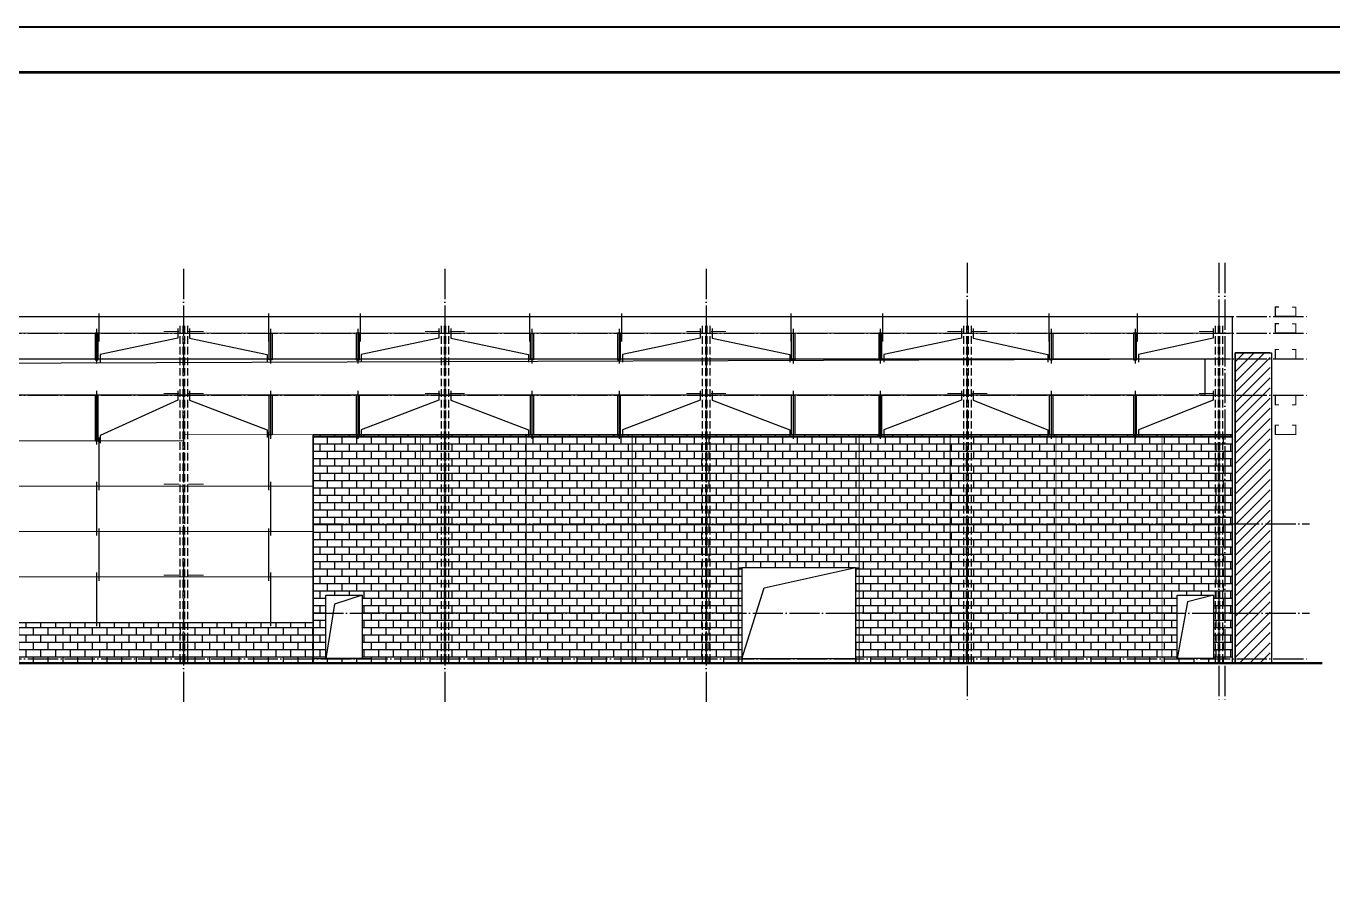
# Model space of a CAD drawing. Extents: x 447413 to 2975780, y -1432727 to 1301644.
# Drawn here: x 2713709 to 2756877, y -737634 to -709694 of the extents above; entities that cross this region are included whole.
import ezdxf

# ---------------------------------------------------------------- set-up
doc = ezdxf.new("R2010")
doc.units = 0
doc.header["$LTSCALE"] = 1000
doc.header["$MEASUREMENT"] = 0
doc.linetypes.add('DASH', pattern=[0.35, 0.25, -0.1])
doc.linetypes.add('DOTE', pattern=[2.42, 2, -0.2, 0.02, -0.2])
for name, color, linetype in [('DOTE', 1, 'Continuous'), ('LG', 200, 'Continuous'), ('WINDOW', 4, 'Continuous'), ('图框', 253, 'Continuous'), ('墙梁', 2, 'Continuous'), ('柱子', 3, 'Continuous')]:
    doc.layers.add(name, color=color, linetype=linetype)
doc.layers.add('屋面隅撑', color=10, linetype='Continuous', lineweight=30)
pattern_1 = [(45, (1458880.66, -1241006.1), (-168.379802, 168.379802), [])]

# ---------------------------------------------------------------- blocks, each defined once
blk = doc.blocks.new('A$C6B0021A6')
at = {"layer": '图框', "color": 2, "const_width": 40, "elevation": -84000}
blk.add_lwpolyline([(20, 84120), (118920, 84120), (118920, 20), (20, 20)], close=True, dxfattribs=at)
at = {"layer": '图框', "color": 153, "const_width": 58, "elevation": -84000}
blk.add_lwpolyline([(111420, 1020), (2520, 1020), (2520, 83120), (111420, 83120)], close=True, dxfattribs=at)

msp = doc.modelspace()

# ---------------------------------------------------------------- hatches: boundary and pattern name
h = msp.add_hatch()
h.set_pattern_fill('ANSI31', color=97, scale=150)
h.set_pattern_definition(pattern_1)
h.paths.add_polyline_path([(2753651.9, -720490.8), (2754808, -720490.8), (2754808, -730740.8), (2753651.9, -730740.8)])
h = msp.add_hatch()
h.set_pattern_fill('ANSI31', color=97, scale=150)
h.set_pattern_definition(pattern_1)
h.paths.add_polyline_path([(2753651.9, -720490.8), (2754808, -720490.8), (2754808, -730740.8), (2753651.9, -730740.8)])
h = msp.add_hatch()
h.set_pattern_fill('AR-B816', color=8, scale=200)
h.set_pattern_definition([(0, (0, 0), (0, 242.6208), []), (90, (0, 0), (-242.6208, 242.6208), [242.6208, -242.6208])])
h.paths.add_polyline_path([(2724811.9, -730590.7), (2723611.9, -730590.7), (2723611.9, -728490.7), (2724811.9, -728490.7)])
h.paths.add_polyline_path([(2741111.9, -727590.8), (2741111.9, -730740.8), (2753551.9, -730740.8), (2753551.9, -723190.8), (2723191.9, -723190.8), (2723191.9, -730740.8), (2737351.9, -730740.8), (2737351.9, -727590.8)])
h.paths.add_polyline_path([(2751731.9, -730590.7), (2751731.9, -728490.7), (2752931.9, -728490.7), (2752931.9, -730590.7)])
h = msp.add_hatch()
h.set_pattern_fill('AR-B816', color=8, scale=200)
h.set_pattern_definition([(0, (1458879.66, -1241006.1), (0, 242.6208), []), (90, (1458879.66, -1241006.1), (-242.6208, 242.6208), [242.6208, -242.6208])])
h.paths.add_polyline_path([(2701451.3, -729390.8), (2723191.9, -729390.8), (2723191.9, -730740.8), (2701451.3, -730740.8)])

# ---------------------------------------------------------------- linework, layer by layer
for p, q in [((2637752.7, -719290.8, 126000), (2753551.9, -719290.8, 126000)), ((2753551.9, -719290.8, 126000), (2753551.9, -730740.8, 126000)), ((2754808, -720490.8, 126000), (2753651.9, -720490.8, 126000)), ((2753651.9, -720490.8, 126000), (2753651.9, -730740.8, 126000)), ((2741111.9, -723190.8, 126000), (2723191.9, -723190.8, 126000)), ((2723191.9, -723190.8, 126000), (2723191.9, -730740.8, 126000)), ((2753551.9, -723190.8, 126000), (2741111.9, -723190.8, 126000)), ((2701452.3, -729390.8, 126000), (2723191.9, -729390.8, 126000)), ((2701452.3, -729390.8, 126000), (2723191.9, -729390.8, 126000)), ((2723191.9, -730590.7, 118867.9), (2725111.9, -730590.7, 232981.3)), ((2725111.9, -730590.7, 126000), (2725111.9, -730740.8, 126000)), ((2741111.9, -730590.8, 126000), (2737351.9, -730590.8, 126000))]:
    msp.add_line(p, q)
at = {"color": 2, "const_width": 36}
for points, elevation in [([(2755523.8, -718980.2), (2755655.8, -718980.2), (2755655.8, -719282), (2754977.3, -719282), (2754977.3, -718974.5), (2755102.7, -718974.5)], 126000), ([(2755523.8, -719530.2), (2755655.8, -719530.2), (2755655.8, -719832), (2754977.3, -719832), (2754977.3, -719524.5), (2755102.7, -719524.5)], 126000), ([(2755523.8, -720380.2), (2755655.8, -720380.2), (2755655.8, -720682), (2754977.3, -720682), (2754977.3, -720374.5), (2755102.7, -720374.5)], 126000), ([(2755523.8, -722201.4), (2755655.8, -722201.4), (2755655.8, -721899.7), (2754977.3, -721899.7), (2754977.3, -722207.1), (2755102.7, -722207.1)], 126000), ([(2755523.8, -722880.2), (2755655.8, -722880.2), (2755655.8, -723182), (2754977.3, -723182), (2754977.3, -722874.5), (2755102.7, -722874.5)], 252000)]:
    msp.add_lwpolyline(points, dxfattribs=dict(at, elevation=elevation))
at = {"color": 97, "elevation": 126000}
msp.add_lwpolyline([(2753651.9, -720490.8), (2754855, -720490.8), (2754855, -730740.8), (2753651.9, -730740.8)], close=True, dxfattribs=at)
at = {"elevation": 126000}
msp.add_lwpolyline([(2723191.9, -723190.8), (2753551.9, -723190.8), (2753551.9, -730740.8), (2723191.9, -730740.8)], close=True, dxfattribs=at)
msp.add_lwpolyline([(2753551.9, -729390.8), (2753551.9, -730740.8), (2701452.3, -730740.8), (2701452.3, -729390.8), (2723191.9, -729390.8)], dxfattribs=at)
at = {"const_width": 80, "elevation": 126000}
msp.add_lwpolyline([(2634555.4, -730740.8), (2756534.4, -730740.8)], dxfattribs=at)
at = {"layer": 'DOTE', "color": 8, "linetype": 'DOTE', "ltscale": 0.5}
for p, q in [((2718911.9, -717715.6, 126000), (2718911.9, -732020.5, 126000)), ((2727541.9, -717715.6, 126000), (2727541.9, -732020.5, 126000)), ((2736171.9, -717715.6, 126000), (2736171.9, -732020.5, 126000)), ((2744801.9, -717515.6, 126000), (2744801.9, -732020.5, 126000)), ((2753111.9, -717515.6, 126000), (2753111.9, -732020.5, 126000)), ((2753311.9, -717515.6, 126000), (2753311.9, -732020.5, 126000))]:
    msp.add_line(p, q, dxfattribs=at)
at = {"layer": 'DOTE', "color": 8, "linetype": 'DOTE', "ltscale": 0.5, "elevation": 126000}
for points in [[(2635118.6, -719290.8), (2756104.5, -719290.8)], [(2635118.6, -719840.8), (2756104.5, -719840.8)], [(2635118.6, -720690.8), (2756104.5, -720690.8)], [(2635118.6, -721890.8), (2756104.5, -721890.8)], [(2723191.9, -726140.8), (2756104.5, -726140.8)], [(2723191.9, -729090.8), (2756104.5, -729090.8)], [(2635118.6, -730590.8), (2756104.5, -730590.8)]]:
    msp.add_lwpolyline(points, dxfattribs=at)
at = {"layer": 'LG'}
for p, q in [((2716112.8, -719189.6, 126000), (2716112.8, -720115.5, 126000)), ((2721710.9, -719189.6, 126000), (2721710.9, -720115.5, 126000)), ((2724742.8, -719189.6, 126000), (2724742.8, -720115.5, 126000)), ((2730340.9, -719189.6, 126000), (2730340.9, -720115.5, 126000)), ((2733372.8, -719189.6, 126000), (2733372.8, -720115.5, 126000)), ((2738970.9, -719189.6, 126000), (2738970.9, -720115.5, 126000)), ((2742002.8, -719189.6, 126000), (2742002.8, -720115.5, 126000)), ((2747495.9, -719189.6, 126000), (2747495.9, -720115.5, 126000)), ((2750417.8, -719189.6, 126000), (2750417.8, -720115.5, 126000)), ((2716036.9, -719694.9, 126000), (2716036.9, -720844.9, 126000)), ((2721786.9, -719694.9, 126000), (2721786.9, -720844.9, 126000)), ((2724666.9, -719694.9, 126000), (2724666.9, -720844.9, 126000)), ((2730416.9, -719694.9, 126000), (2730416.9, -720844.9, 126000)), ((2733296.9, -719694.9, 126000), (2733296.9, -720844.9, 126000)), ((2739046.9, -719694.9, 126000), (2739046.9, -720844.9, 126000)), ((2741926.9, -719694.9, 126000), (2741926.9, -720844.9, 126000)), ((2747571.9, -719694.9, 126000), (2747571.9, -720844.9, 126000)), ((2750341.9, -719694.9, 126000), (2750341.9, -720844.9, 126000)), ((2716036.9, -721744.9, 126000), (2716036.9, -723518.9, 126000)), ((2721786.9, -721744.9, 126000), (2721786.9, -723328.1, 126000)), ((2724666.9, -721744.9, 126000), (2724666.9, -723332.9, 126000)), ((2730416.9, -721744.9, 126000), (2730416.9, -723332.9, 126000)), ((2733296.9, -721744.9, 126000), (2733296.9, -723332.9, 126000)), ((2739046.9, -721744.9, 126000), (2739046.9, -723332.9, 126000)), ((2741926.9, -721744.9, 126000), (2741926.9, -723332.9, 126000)), ((2747571.9, -721744.9, 126000), (2747571.9, -723332.9, 126000)), ((2750341.9, -721744.9, 126000), (2750341.9, -723332.9, 126000)), ((2716112.8, -723289.6, 126000), (2716112.8, -725020.7, 126000)), ((2721710.9, -723098.7, 126000), (2721710.9, -725020.7, 126000)), ((2716036.9, -724744.9, 126000), (2716036.9, -726518.9, 126000)), ((2721786.9, -724744.9, 126000), (2721786.9, -726518.9, 126000)), ((2716112.8, -726289.6, 126000), (2716112.8, -728020.7, 126000)), ((2721710.9, -726289.6, 126000), (2721710.9, -728020.7, 126000)), ((2716036.9, -727744.9, 126000), (2716036.9, -729518.9, 126000)), ((2721786.9, -727744.9, 126000), (2721786.9, -729518.9, 126000))]:
    msp.add_line(p, q, dxfattribs=at)
at = {"layer": 'LG', "color": 7, "elevation": 126000}
for points in [[(2715985.8, -719840.8), (2715985.8, -720716.7), (2716088, -720716.7), (2716088, -719840.8)], [(2721838, -719840.8), (2721838, -720716.7), (2721735.8, -720716.7), (2721735.8, -719840.8)], [(2724615.8, -719840.8), (2724615.8, -720716.7), (2724718, -720716.7), (2724718, -719840.8)], [(2730468, -719840.8), (2730468, -720716.7), (2730365.8, -720716.7), (2730365.8, -719840.8)], [(2733245.8, -719840.8), (2733245.8, -720716.7), (2733348, -720716.7), (2733348, -719840.8)], [(2739098, -719840.8), (2739098, -720716.7), (2738995.8, -720716.7), (2738995.8, -719840.8)], [(2741875.8, -719840.8), (2741875.8, -720716.7), (2741978, -720716.7), (2741978, -719840.8)], [(2747623, -719840.8), (2747623, -720716.7), (2747520.8, -720716.7), (2747520.8, -719840.8)], [(2750290.8, -719840.8), (2750290.8, -720716.7), (2750393, -720716.7), (2750393, -719840.8)], [(2715985.8, -721890.8), (2715985.8, -723390.8), (2716088, -723390.8), (2716088, -721890.8)], [(2721838, -721890.8), (2721838, -723200), (2721735.8, -723200), (2721735.8, -721890.8)], [(2724615.8, -721890.8), (2724615.8, -723204.8), (2724718, -723204.8), (2724718, -721890.8)], [(2730468, -721890.8), (2730468, -723204.8), (2730365.8, -723204.8), (2730365.8, -721890.8)], [(2733245.8, -721890.8), (2733245.8, -723204.8), (2733348, -723204.8), (2733348, -721890.8)], [(2739098, -721890.8), (2739098, -723204.8), (2738995.8, -723204.8), (2738995.8, -721890.8)], [(2741875.8, -721890.8), (2741875.8, -723204.8), (2741978, -723204.8), (2741978, -721890.8)], [(2747623, -721890.8), (2747623, -723204.8), (2747520.8, -723204.8), (2747520.8, -721890.8)], [(2750290.8, -721890.8), (2750290.8, -723204.8), (2750393, -723204.8), (2750393, -721890.8)]]:
    msp.add_lwpolyline(points, close=True, dxfattribs=at)
at = {"layer": 'LG', "elevation": 126000}
for points in [[(2718715.5, -719688.3), (2718715.5, -720004.3), (2716150.2, -720543.2), (2716150.2, -720796.1)], [(2719108.3, -719688.3), (2719108.3, -720004.3), (2721673.5, -720543.2), (2721673.5, -720796.1)], [(2727345.5, -719688.3), (2727345.5, -720004.3), (2724780.2, -720543.2), (2724780.2, -720796.1)], [(2727738.3, -719688.3), (2727738.3, -720004.3), (2730303.5, -720543.2), (2730303.5, -720796.1)], [(2735975.5, -719688.3), (2735975.5, -720004.3), (2733410.2, -720543.2), (2733410.2, -720796.1)], [(2736368.3, -719688.3), (2736368.3, -720004.3), (2738933.5, -720543.2), (2738933.5, -720796.1)], [(2744605.5, -719688.3), (2744605.5, -720004.3), (2742040.2, -720543.2), (2742040.2, -720796.1)], [(2744991.5, -719688.3), (2744991.5, -720004.3), (2747458.5, -720543.2), (2747458.5, -720796.1)], [(2752922.3, -719688.3), (2752922.3, -720004.3), (2750455.2, -720543.2), (2750455.2, -720796.1)], [(2718715.5, -721738.3), (2718715.5, -722054.3), (2716150.2, -723217.3), (2716150.2, -723470.2)], [(2719108.3, -721738.3), (2719108.3, -722054.3), (2721673.5, -723026.4), (2721673.5, -723279.3)], [(2727345.5, -721738.3), (2727345.5, -722054.3), (2724780.2, -723031.3), (2724780.2, -723284.2)], [(2727738.3, -721738.3), (2727738.3, -722054.3), (2730303.5, -723031.3), (2730303.5, -723284.2)], [(2735975.5, -721738.3), (2735975.5, -722054.3), (2733410.2, -723031.3), (2733410.2, -723284.2)], [(2736368.3, -721738.3), (2736368.3, -722054.3), (2738933.5, -723031.3), (2738933.5, -723284.2)], [(2744605.5, -721738.3), (2744605.5, -722054.3), (2742040.2, -723031.3), (2742040.2, -723284.2)], [(2744991.5, -721738.3), (2744991.5, -722054.3), (2747458.5, -723031.3), (2747458.5, -723284.2)], [(2752922.3, -721738.3), (2752922.3, -722054.3), (2750455.2, -723031.3), (2750455.2, -723284.2)]]:
    msp.add_lwpolyline(points, dxfattribs=at)
at = {"layer": 'WINDOW'}
for p, q in [((2741111.9, -727590.8, 126000), (2737351.9, -727590.8, 126000)), ((2737351.9, -727590.8, 126000), (2737351.9, -730740.8, 126000)), ((2741111.9, -727590.8), (2741111.9, -730740.8))]:
    msp.add_line(p, q, dxfattribs=at)
at = {"layer": 'WINDOW', "elevation": 126000}
for points in [[(2752651.9, -720690.8), (2752651.9, -721890.8), (2638652.7, -721890.8), (2638652.7, -720690.8), (2752651.9, -720690.8)], [(2638652.7, -721890.8), (2639296.6, -721078.7), (2752651.9, -720690.8)], [(2737351.9, -730590.8), (2738086.2, -728251.3), (2741059.8, -727590.8)], [(2724811.9, -728490.7), (2723891.7, -728791.5), (2723611.9, -730590.7)]]:
    msp.add_lwpolyline(points, dxfattribs=at)
msp.add_lwpolyline([(2723611.9, -730590.7), (2723611.9, -728490.7), (2724811.9, -728490.7), (2724811.9, -730590.7)], close=True, dxfattribs=at)
at = {"layer": 'WINDOW'}
msp.add_lwpolyline([(2751731.9, -730590.7), (2751731.9, -728490.7), (2752931.9, -728490.7), (2752931.9, -730590.7)], close=True, dxfattribs=at)
msp.add_lwpolyline([(2752931.9, -728490.7), (2752073.3, -728710.8), (2751731.9, -730590.7)], dxfattribs=at)
at = {"layer": '墙梁', "color": 2, "const_width": 30, "elevation": 126000}
for points in [[(2753551.9, -719290.8), (2637752.7, -719290.8)], [(2753551.9, -719840.8), (2637752.7, -719840.8)], [(2753551.9, -720690.8), (2637752.7, -720690.8)], [(2752651.9, -720690.8), (2752651.9, -721890.8)], [(2753551.9, -721890.8), (2637752.7, -721890.8)], [(2718911.9, -723390.8), (2637752.7, -723390.8)], [(2753551.9, -723190.8), (2718911.9, -723190.8)], [(2723191.9, -724890.8), (2701652.3, -724890.8)], [(2723191.9, -726390.8), (2701652.3, -726390.8)], [(2723191.9, -727890.8), (2701652.3, -727890.8)], [(2723191.9, -729390.8), (2701652.3, -729390.8)]]:
    msp.add_lwpolyline(points, dxfattribs=at)
at = {"layer": '墙梁', "color": 3, "const_width": 30, "elevation": 126000}
for points in [[(2723191.9, -730740.8), (2723191.9, -723190.8)], [(2723191.9, -723272.7), (2753551.9, -723272.7)], [(2726731.9, -730740.8), (2726731.9, -723190.8)], [(2730231.9, -730740.8), (2730231.9, -723190.8)], [(2733731.9, -730740.8), (2733731.9, -723190.8)], [(2737231.9, -730740.8), (2737231.9, -723190.8)], [(2741231.9, -730740.8), (2741231.9, -723190.8)], [(2744231.9, -730740.8), (2744231.9, -723190.8)], [(2747731.9, -730740.8), (2747731.9, -723190.8)], [(2751231.9, -730740.8), (2751231.9, -723190.8)], [(2753551.9, -730740.8), (2753551.9, -723190.8)], [(2723191.9, -726140.8), (2753551.9, -726140.8)], [(2741231.9, -727590.8), (2737231.9, -727590.8)], [(2723611.9, -729090.8), (2723191.9, -729090.8)], [(2737231.9, -729090.8), (2724811.9, -729090.8)], [(2751731.9, -729090.8), (2741231.9, -729090.8)], [(2753551.9, -729090.8), (2752931.9, -729090.8)]]:
    msp.add_lwpolyline(points, dxfattribs=at)
at = {"layer": '屋面隅撑', "const_width": 30, "elevation": 126000}
for points in [[(2718254.6, -719779.2), (2718754.6, -719779.2)], [(2719569.1, -719779.2), (2719069.1, -719779.2)], [(2726884.6, -719779.2), (2727384.6, -719779.2)], [(2728199.1, -719779.2), (2727699.1, -719779.2)], [(2735514.6, -719779.2), (2736014.6, -719779.2)], [(2736829.1, -719779.2), (2736329.1, -719779.2)], [(2744144.6, -719779.2), (2744644.6, -719779.2)], [(2745459.1, -719779.2), (2744959.1, -719779.2)], [(2752454.6, -719779.2), (2752954.6, -719779.2)], [(2718254.6, -721829.2), (2718754.6, -721829.2)], [(2719569.1, -721829.2), (2719069.1, -721829.2)], [(2726884.6, -721829.2), (2727384.6, -721829.2)], [(2728199.1, -721829.2), (2727699.1, -721829.2)], [(2735514.6, -721829.2), (2736014.6, -721829.2)], [(2736829.1, -721829.2), (2736329.1, -721829.2)], [(2744144.6, -721829.2), (2744644.6, -721829.2)], [(2745459.1, -721829.2), (2744959.1, -721829.2)], [(2752454.6, -721829.2), (2752954.6, -721829.2)], [(2718254.6, -724829.2), (2718754.6, -724829.2)], [(2719569.1, -724829.2), (2719069.1, -724829.2)], [(2718254.6, -727829.2), (2718754.6, -727829.2)], [(2719569.1, -727829.2), (2719069.1, -727829.2)]]:
    msp.add_lwpolyline(points, dxfattribs=at)
at = {"layer": '柱子', "color": 254, "linetype": 'DASH'}
for p, q in [((2718786.9, -719590.8, 126000), (2718786.9, -730740.8, 126000)), ((2718886.9, -719590.8, 126000), (2718886.9, -730740.8, 126000)), ((2718936.9, -719590.8, 126000), (2718936.9, -730740.8, 126000)), ((2719036.9, -719590.8, 126000), (2719036.9, -730740.8, 126000)), ((2727416.9, -719590.8, 126000), (2727416.9, -730740.8, 126000)), ((2727516.9, -719590.8, 126000), (2727516.9, -730740.8, 126000)), ((2727566.9, -719590.8, 126000), (2727566.9, -730740.8, 126000)), ((2727666.9, -719590.8, 126000), (2727666.9, -730740.8, 126000)), ((2736046.9, -719590.8, 126000), (2736046.9, -730740.8, 126000)), ((2736146.9, -719590.8, 126000), (2736146.9, -730740.8, 126000)), ((2736196.9, -719590.8, 126000), (2736196.9, -730740.8, 126000)), ((2736296.9, -719590.8, 126000), (2736296.9, -730740.8, 126000)), ((2744676.9, -719590.8, 126000), (2744676.9, -730740.8, 126000)), ((2744776.9, -719590.8, 126000), (2744776.9, -730740.8, 126000)), ((2744826.9, -719590.8, 126000), (2744826.9, -730740.8, 126000)), ((2744926.9, -719590.8, 126000), (2744926.9, -730740.8, 126000)), ((2752986.9, -719590.8, 126000), (2752986.9, -730740.8, 126000)), ((2753086.9, -719590.8, 126000), (2753086.9, -730740.8, 126000)), ((2753136.9, -719590.8, 126000), (2753136.9, -730740.8, 126000)), ((2753236.9, -719590.8, 126000), (2753236.9, -730740.8, 126000))]:
    msp.add_line(p, q, dxfattribs=at)

# ---------------------------------------------------------------- block references
at = {"xscale": 1.5, "yscale": 1.5, "zscale": 1.5}
msp.add_blockref('A$C6B0021A6', (2617168.3, -835904.4, 252000), dxfattribs=at)

doc.saveas('drawing.dxf')
